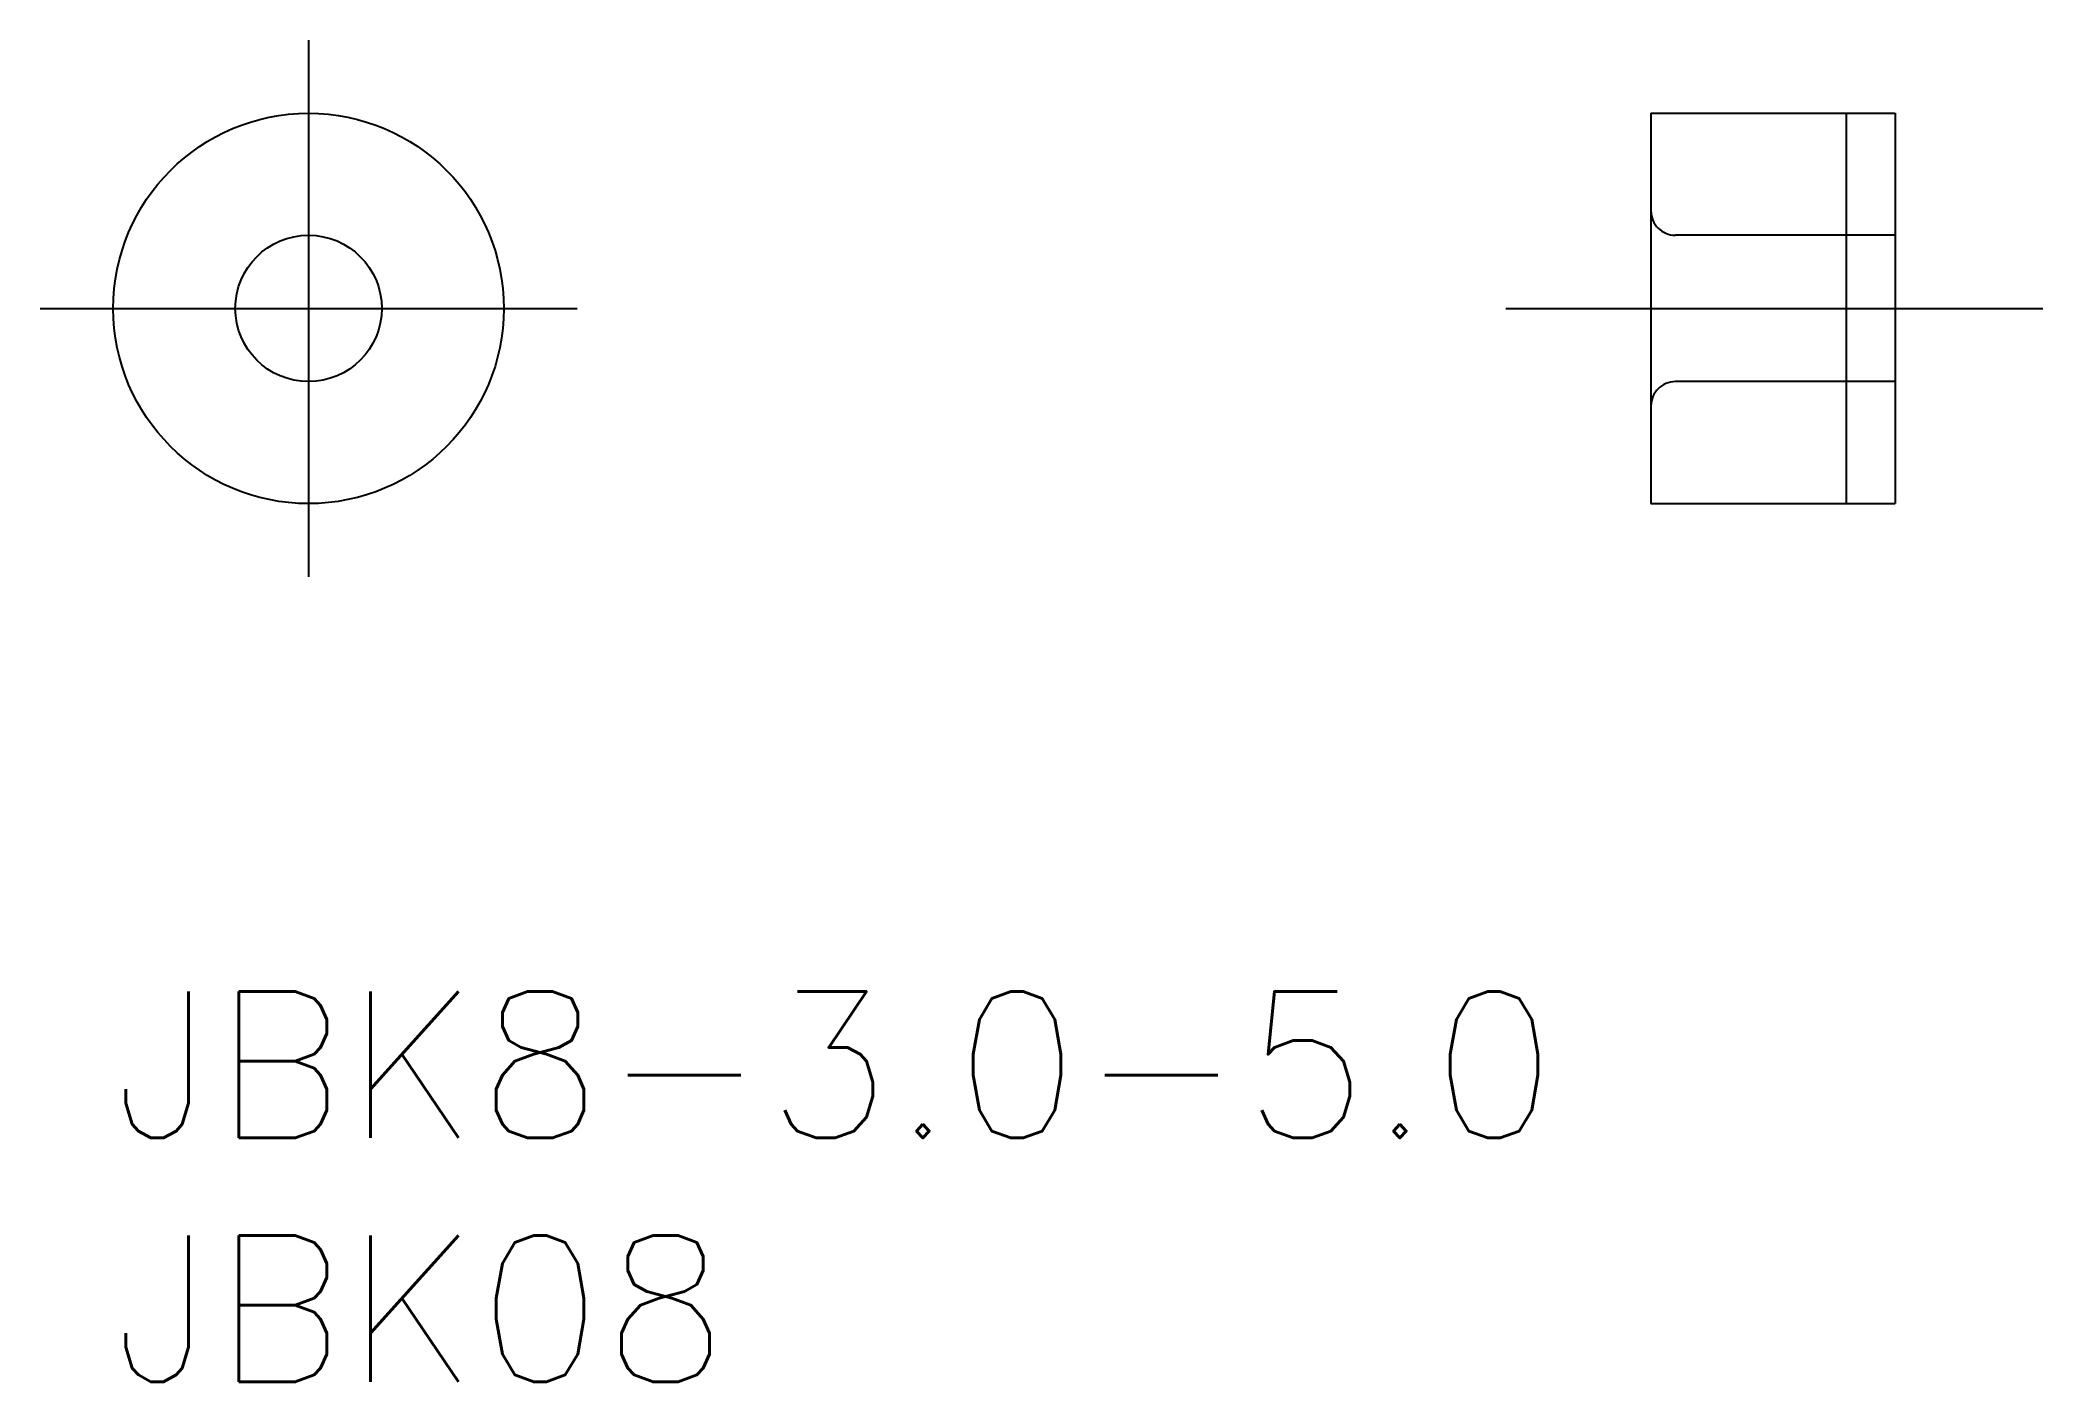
# Model space of a CAD drawing. Extents: x -1.5 to 39.5, y -8 to 19.5.
import ezdxf

# ---------------------------------------------------------------- set-up
doc = ezdxf.new("R2010")
doc.units = 0
doc.header["$LTSCALE"] = 0.5
doc.linetypes.add('CENTER', pattern=[50.8, 31.75, -6.35, 6.35, -6.35])
doc.linetypes.add('DASHED', pattern=[19.05, 12.7, -6.35])
for name, color, linetype in [('MSM_CENTER', 1, 'CENTER'), ('MSM_CONTINUOUS', 7, 'CONTINUOUS'), ('MSM_DASHED', 4, 'DASHED'), ('MSM_NARROW', 5, 'CONTINUOUS'), ('MSM_PART_NUMBER', 7, 'CONTINUOUS')]:
    doc.layers.add(name, color=color, linetype=linetype)
doc.styles.get("Standard").update_dxf_attribs({"font": 'txt.shx', "height": 3, "bigfont": 'bigfont.shx'})

# ---------------------------------------------------------------- blocks, each defined once
blk = doc.blocks.new('*U9')
at = {"layer": 'MSM_PART_NUMBER'}
blk.add_text('JBK8-3.0-5.0', height=3, dxfattribs=at).set_placement((0, -3))
blk = doc.blocks.new('*U10')
at = {"layer": 'MSM_PART_NUMBER'}
blk.add_text('JBK08', height=3, dxfattribs=at).set_placement((0, -8))

msp = doc.modelspace()

# ---------------------------------------------------------------- linework, layer by layer
at = {"layer": 'MSM_CENTER'}
for p, q in [((4, 19.5), (4, 8.5)), ((-1.5, 14), (9.5, 14)), ((28.53, 14), (39.53, 14))]:
    msp.add_line(p, q, dxfattribs=at)
at = {"layer": 'MSM_CONTINUOUS'}
for p, q in [((31.5, 18), (36.5, 18)), ((31.5, 18), (31.5, 10)), ((36.5, 18), (36.5, 10)), ((31.5, 10), (36.5, 10))]:
    msp.add_line(p, q, dxfattribs=at)
for radius in [4, 1.5]:
    msp.add_circle((4, 14), radius, dxfattribs=at)
at = {"layer": 'MSM_DASHED'}
for p, q in [((36.5, 15.5), (32, 15.5)), ((36.5, 12.5), (32, 12.5))]:
    msp.add_line(p, q, dxfattribs=at)
for centre, start, end in [((32, 16), 180, 270), ((32, 12), 90, 180)]:
    msp.add_arc(centre, 0.5, start, end, dxfattribs=at)
at = {"layer": 'MSM_NARROW'}
msp.add_line((35.5, 18), (35.5, 10), dxfattribs=at)

# ---------------------------------------------------------------- block references
at = {"layer": 'MSM_CONTINUOUS'}
for name in ['*U9', '*U10']:
    msp.add_blockref(name, (0, 0), dxfattribs=at)

doc.saveas('drawing.dxf')
